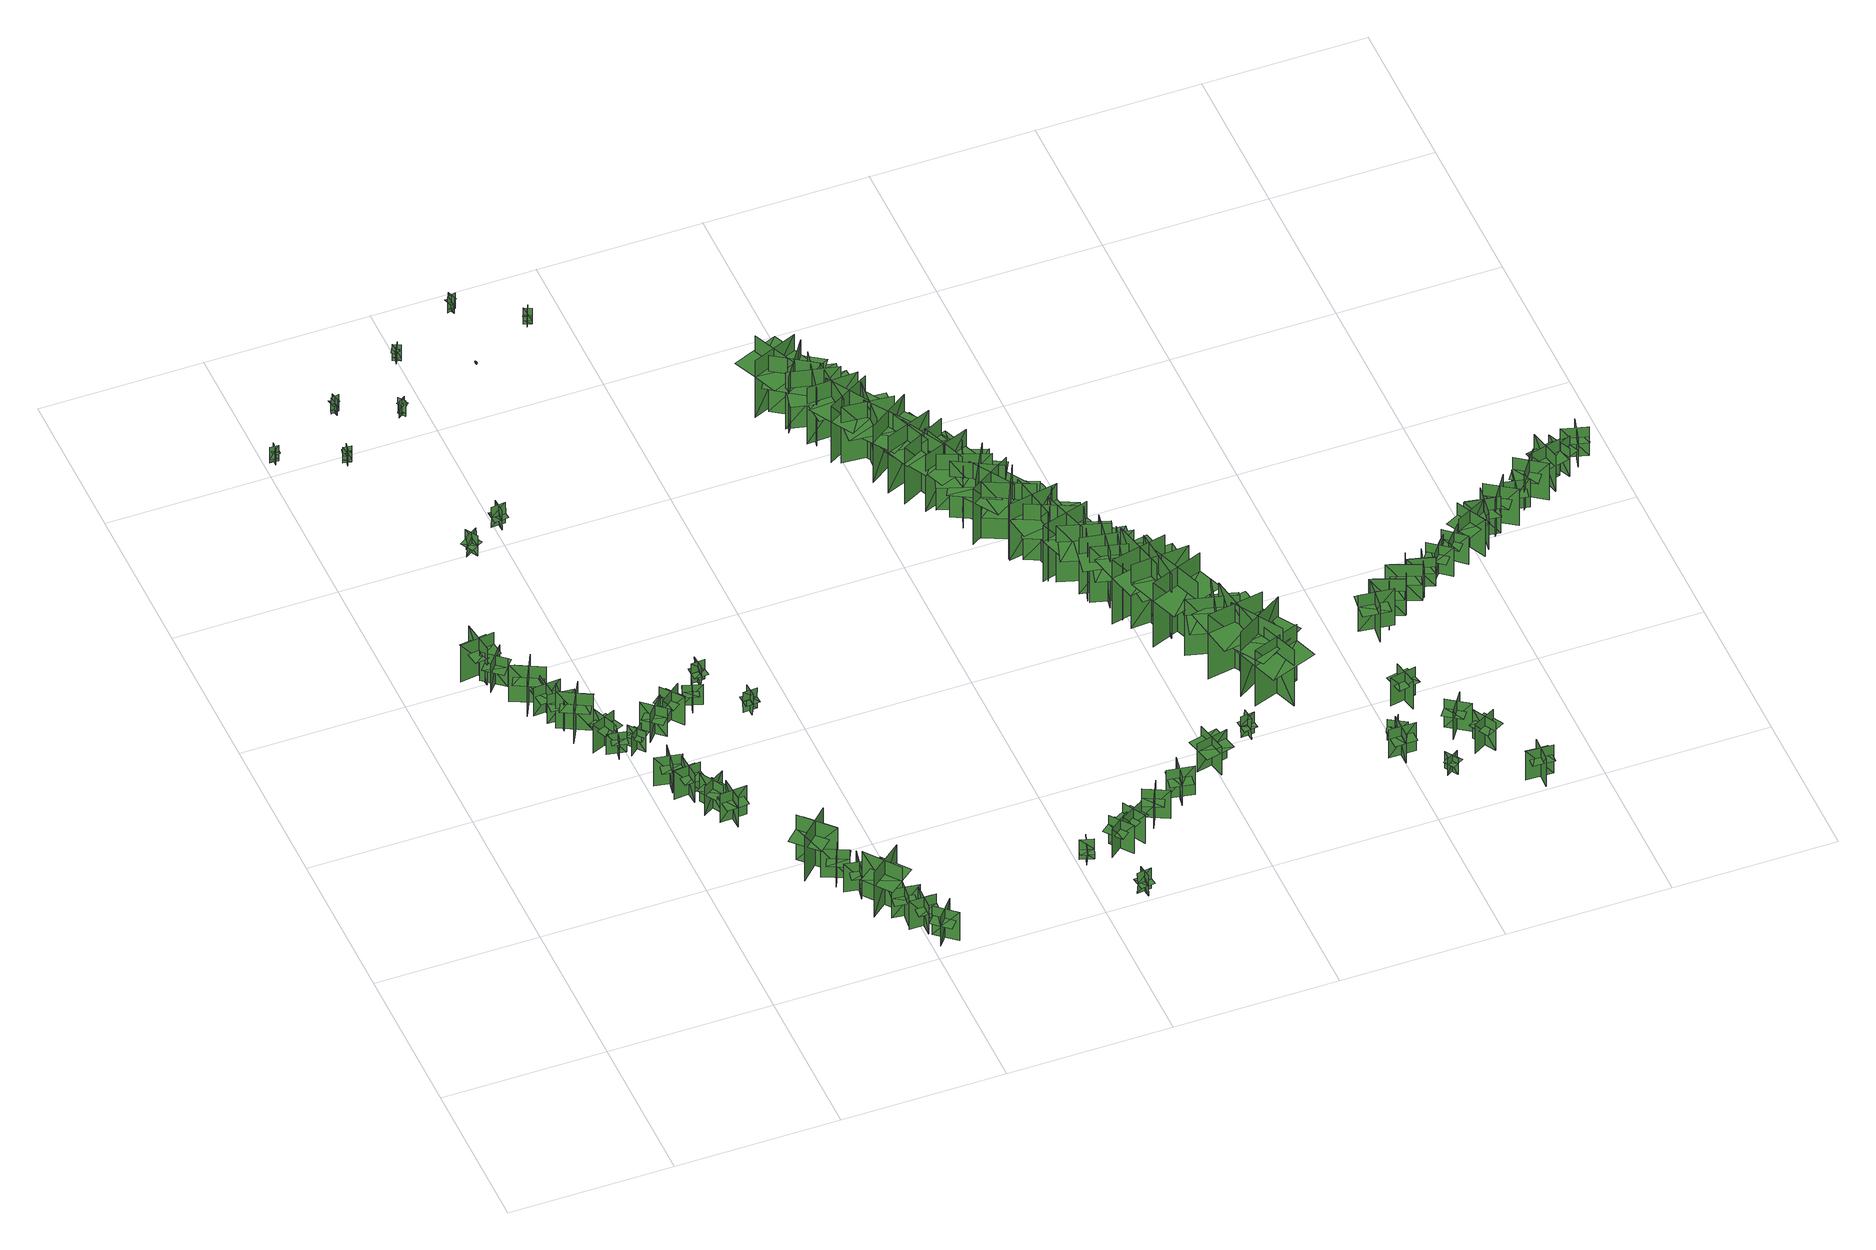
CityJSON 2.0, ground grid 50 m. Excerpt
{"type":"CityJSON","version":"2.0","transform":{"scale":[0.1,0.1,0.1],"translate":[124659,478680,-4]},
"CityObjects":{
"tree1":{"type":"SolitaryVegetationObject","geometry":[{"type":"MultiSurface","lod":"1","boundaries":[[[0,1,2]],[[0,2,3]],[[4,5,6]],[[4,6,7]],[[8,9,10]],[[8,10,11]],[[8,11,12]],[[8,12,13]]]}]},
"tree2":{"type":"SolitaryVegetationObject","geometry":[{"type":"MultiSurface","lod":"1","boundaries":[[[14,15,16]],[[14,16,17]],[[18,19,20]],[[18,20,21]],[[22,23,24]],[[22,24,25]],[[22,25,26]],[[22,26,27]]]}]},
"tree3":{"type":"SolitaryVegetationObject","geometry":[{"type":"MultiSurface","lod":"1","boundaries":[[[28,29,30]],[[28,30,31]],[[32,33,34]],[[32,34,35]],[[36,37,38]],[[36,38,39]],[[36,39,40]],[[36,40,41]]]}]},
"tree4":{"type":"SolitaryVegetationObject","geometry":[{"type":"MultiSurface","lod":"1","boundaries":[[[42,43,44]],[[42,44,45]],[[46,47,48]],[[46,48,49]],[[50,51,52]],[[50,52,53]],[[50,53,54]],[[50,54,55]]]}]},
"tree5":{"type":"SolitaryVegetationObject","geometry":[{"type":"MultiSurface","lod":"1","boundaries":[[[56,57,58]],[[56,58,59]],[[60,61,62]],[[60,62,63]],[[64,65,66]],[[64,66,67]],[[64,67,68]],[[64,68,69]]]}]},
"tree6":{"type":"SolitaryVegetationObject","geometry":[{"type":"MultiSurface","lod":"1","boundaries":[[[70,71,72]],[[70,72,73]],[[74,75,76]],[[74,76,77]],[[78,79,75]],[[78,75,74]],[[80,81,71]],[[80,71,70]],[[82,83,84]],[[82,84,85]],[[86,87,88]],[[86,88,89]]]}]},
"tree7":{"type":"SolitaryVegetationObject","geometry":[{"type":"MultiSurface","lod":"1","boundaries":[[[90,91,92]],[[90,92,93]],[[94,95,96]],[[94,96,97]],[[98,99,100]],[[98,100,101]],[[98,101,102]],[[98,102,103]]]}]},
"tree8":{"type":"SolitaryVegetationObject","geometry":[{"type":"MultiSurface","lod":"1","boundaries":[[[104,105,106]],[[104,106,107]],[[108,109,110]],[[108,110,111]],[[112,113,114]],[[112,114,115]],[[112,115,116]],[[112,116,117]]]}]},
"tree9":{"type":"SolitaryVegetationObject","geometry":[{"type":"MultiSurface","lod":"1","boundaries":[[[118,119,120]],[[118,120,121]],[[122,123,124]],[[122,124,125]],[[126,127,128]],[[126,128,129]],[[126,129,130]],[[126,130,131]]]}]},
"tree10":{"type":"SolitaryVegetationObject","geometry":[{"type":"MultiSurface","lod":"1","boundaries":[[[132,133,134]],[[132,134,135]],[[136,137,138]],[[136,138,139]],[[140,141,142]],[[140,142,143]],[[140,143,144]],[[140,144,145]]]}]},
"tree11":{"type":"SolitaryVegetationObject","geometry":[{"type":"MultiSurface","lod":"1","boundaries":[[[146,147,148]],[[146,148,149]],[[150,151,152]],[[150,152,153]],[[154,155,156]],[[154,156,157]],[[154,157,158]],[[154,158,159]]]}]},
"tree12":{"type":"SolitaryVegetationObject","geometry":[{"type":"MultiSurface","lod":"1","boundaries":[[[160,161,162]],[[160,162,163]],[[164,165,166]],[[164,166,167]],[[168,169,170]],[[168,170,171]],[[168,171,172]],[[168,172,173]]]}]},
"tree13":{"type":"SolitaryVegetationObject","geometry":[{"type":"MultiSurface","lod":"1","boundaries":[[[174,175,176]],[[174,176,177]],[[178,179,180]],[[178,180,181]],[[182,183,184]],[[182,184,185]],[[182,185,186]],[[182,186,187]]]}]},
"tree14":{"type":"SolitaryVegetationObject","geometry":[{"type":"MultiSurface","lod":"1","boundaries":[[[188,189,190]],[[188,190,191]],[[192,193,194]],[[192,194,195]],[[196,197,198]],[[196,198,199]],[[196,199,200]],[[196,200,201]]]}]},
"tree15":{"type":"SolitaryVegetationObject","geometry":[{"type":"MultiSurface","lod":"1","boundaries":[[[202,203,204]],[[202,204,205]],[[206,207,208]],[[206,208,209]],[[210,211,212]],[[210,212,213]],[[210,213,214]],[[210,214,215]]]}]},
"tree16":{"type":"SolitaryVegetationObject","geometry":[{"type":"MultiSurface","lod":"1","boundaries":[[[216,217,218]],[[216,218,219]],[[220,221,222]],[[220,222,223]],[[224,225,221]],[[224,221,220]],[[226,227,217]],[[226,217,216]],[[228,229,230]],[[228,230,231]],[[232,233,234]],[[232,234,235]]]}]},
"tree17":{"type":"SolitaryVegetationObject","geometry":[{"type":"MultiSurface","lod":"1","boundaries":[[[236,237,238]],[[236,238,239]],[[240,241,242]],[[240,242,243]],[[244,245,246]],[[244,246,247]],[[244,247,248]],[[244,248,249]]]}]},
"tree18":{"type":"SolitaryVegetationObject","geometry":[{"type":"MultiSurface","lod":"1","boundaries":[[[250,251,252]],[[250,252,253]],[[254,255,256]],[[254,256,257]],[[258,259,260]],[[258,260,261]],[[258,261,262]],[[258,262,263]]]}]},
"tree19":{"type":"SolitaryVegetationObject","geometry":[{"type":"MultiSurface","lod":"1","boundaries":[[[264,265,266]],[[264,266,267]],[[268,269,270]],[[268,270,271]],[[272,273,274]],[[272,274,275]],[[272,275,276]],[[272,276,277]]]}]},
"tree20":{"type":"SolitaryVegetationObject","geometry":[{"type":"MultiSurface","lod":"1","boundaries":[[[278,279,280]],[[278,280,281]],[[282,283,284]],[[282,284,285]],[[286,287,283]],[[286,283,282]],[[288,289,279]],[[288,279,278]],[[278,279,290]],[[278,290,291]],[[278,292,293]],[[278,293,279]]]}]},
"tree21":{"type":"SolitaryVegetationObject","geometry":[{"type":"MultiSurface","lod":"1","boundaries":[[[294,295,296]],[[294,296,297]],[[298,299,300]],[[298,300,301]],[[302,303,304]],[[302,304,305]],[[302,305,306]],[[302,306,307]]]}]},
"tree22":{"type":"SolitaryVegetationObject","geometry":[{"type":"MultiSurface","lod":"1","boundaries":[[[308,309,310]],[[308,310,311]],[[312,313,314]],[[312,314,315]],[[316,317,318]],[[316,318,319]],[[316,319,320]],[[316,320,321]]]}]},
"tree23":{"type":"SolitaryVegetationObject","geometry":[{"type":"MultiSurface","lod":"1","boundaries":[[[322,323,324]],[[322,324,325]],[[326,327,328]],[[326,328,329]],[[330,331,332]],[[330,332,333]],[[330,333,334]],[[330,334,335]]]}]},
"tree24":{"type":"SolitaryVegetationObject","geometry":[{"type":"MultiSurface","lod":"1","boundaries":[[[336,337,338]],[[336,338,339]],[[340,341,342]],[[340,342,343]],[[344,345,346]],[[344,346,347]],[[344,347,348]],[[344,348,349]]]}]},
"tree25":{"type":"SolitaryVegetationObject","geometry":[{"type":"MultiSurface","lod":"1","boundaries":[[[350,351,352]],[[350,352,353]],[[354,355,356]],[[354,356,357]],[[358,359,355]],[[358,355,354]],[[360,361,351]],[[360,351,350]],[[362,363,364]],[[362,364,365]],[[366,367,368]],[[366,368,369]]]}]},
"tree26":{"type":"SolitaryVegetationObject","geometry":[{"type":"MultiSurface","lod":"1","boundaries":[[[370,371,372]],[[370,372,373]],[[374,375,376]],[[374,376,377]],[[378,379,380]],[[378,380,381]],[[378,381,382]],[[378,382,383]]]}]},
"tree27":{"type":"SolitaryVegetationObject","geometry":[{"type":"MultiSurface","lod":"1","boundaries":[[[384,385,386]],[[384,386,387]],[[388,389,390]],[[388,390,391]],[[392,393,394]],[[392,394,395]],[[392,395,396]],[[392,396,397]]]}]},
"tree28":{"type":"SolitaryVegetationObject","geometry":[{"type":"MultiSurface","lod":"1","boundaries":[[[398,399,400]],[[398,400,401]],[[402,403,404]],[[402,404,405]],[[406,407,403]],[[406,403,402]],[[408,409,399]],[[408,399,398]],[[398,399,410]],[[398,410,411]],[[398,412,413]],[[398,413,399]]]}]},
"tree29":{"type":"SolitaryVegetationObject","geometry":[{"type":"MultiSurface","lod":"1","boundaries":[[[414,415,416]],[[414,416,417]],[[418,419,420]],[[418,420,421]],[[422,423,419]],[[422,419,418]],[[424,425,415]],[[424,415,414]],[[414,415,426]],[[414,426,427]],[[414,428,429]],[[414,429,415]]]}]},
"tree30":{"type":"SolitaryVegetationObject","geometry":[{"type":"MultiSurface","lod":"1","boundaries":[[[430,431,432]],[[430,432,433]],[[434,435,436]],[[434,436,437]],[[438,439,435]],[[438,435,434]],[[440,441,431]],[[440,431,430]],[[442,443,444]],[[442,444,445]],[[446,447,448]],[[446,448,449]]]}]},
"tree31":{"type":"SolitaryVegetationObject","geometry":[{"type":"MultiSurface","lod":"1","boundaries":[[[450,451,452]],[[450,452,453]],[[454,455,456]],[[454,456,457]],[[458,459,455]],[[458,455,454]],[[460,461,451]],[[460,451,450]],[[450,451,462]],[[450,462,463]],[[450,464,465]],[[450,465,451]]]}]},
"tree32":{"type":"SolitaryVegetationObject","geometry":[{"type":"MultiSurface","lod":"1","boundaries":[[[466,467,468]],[[466,468,469]],[[470,471,472]],[[470,472,473]],[[474,475,471]],[[474,471,470]],[[476,477,467]],[[476,467,466]],[[478,479,480]],[[478,480,481]],[[482,483,484]],[[482,484,485]]]}]},
"tree33":{"type":"SolitaryVegetationObject","geometry":[{"type":"MultiSurface","lod":"1","boundaries":[[[486,487,488]],[[486,488,489]],[[490,491,492]],[[490,492,493]],[[494,495,491]],[[494,491,490]],[[496,497,487]],[[496,487,486]],[[498,499,500]],[[498,500,501]],[[502,503,504]],[[502,504,505]]]}]},
"tree34":{"type":"SolitaryVegetationObject","geometry":[{"type":"MultiSurface","lod":"1","boundaries":[[[506,507,508]],[[506,508,509]],[[510,511,512]],[[510,512,513]],[[514,515,511]],[[514,511,510]],[[516,517,507]],[[516,507,506]],[[518,519,520]],[[518,520,521]],[[522,523,524]],[[522,524,525]]]}]},
"tree35":{"type":"SolitaryVegetationObject","geometry":[{"type":"MultiSurface","lod":"1","boundaries":[[[526,527,528]],[[526,528,529]],[[530,531,532]],[[530,532,533]],[[534,535,531]],[[534,531,530]],[[536,537,527]],[[536,527,526]],[[526,527,538]],[[526,538,539]],[[526,540,541]],[[526,541,527]]]}]},
"tree36":{"type":"SolitaryVegetationObject","geometry":[{"type":"MultiSurface","lod":"1","boundaries":[[[542,543,544]],[[542,544,545]],[[546,547,548]],[[546,548,549]],[[550,551,547]],[[550,547,546]],[[552,553,543]],[[552,543,542]],[[542,543,554]],[[542,554,555]],[[542,556,557]],[[542,557,543]]]}]},
"tree37":{"type":"SolitaryVegetationObject","geometry":[{"type":"MultiSurface","lod":"1","boundaries":[[[558,559,560]],[[558,560,561]],[[562,563,564]],[[562,564,565]],[[566,567,568]],[[566,568,569]],[[566,569,570]],[[566,570,571]]]}]},
"tree38":{"type":"SolitaryVegetationObject","geometry":[{"type":"MultiSurface","lod":"1","boundaries":[[[572,573,574]],[[572,574,575]],[[576,577,578]],[[576,578,579]],[[580,581,577]],[[580,577,576]],[[582,583,573]],[[582,573,572]],[[584,585,586]],[[584,586,587]],[[588,589,590]],[[588,590,591]]]}]},
"tree39":{"type":"SolitaryVegetationObject","geometry":[{"type":"MultiSurface","lod":"1","boundaries":[[[592,593,594]],[[592,594,595]],[[596,597,598]],[[596,598,599]],[[600,601,602]],[[600,602,603]],[[600,603,604]],[[600,604,605]]]}]},
"tree40":{"type":"SolitaryVegetationObject","geometry":[{"type":"MultiSurface","lod":"1","boundaries":[[[606,607,608]],[[606,608,609]],[[610,611,612]],[[610,612,613]],[[614,615,616]],[[614,616,617]],[[614,617,618]],[[614,618,619]]]}]},
"tree41":{"type":"SolitaryVegetationObject","geometry":[{"type":"MultiSurface","lod":"1","boundaries":[[[620,621,622]],[[620,622,623]],[[624,625,626]],[[624,626,627]],[[628,629,630]],[[628,630,631]],[[628,631,632]],[[628,632,633]]]}]},
"tree42":{"type":"SolitaryVegetationObject","geometry":[{"type":"MultiSurface","lod":"1","boundaries":[[[634,635,636]],[[634,636,637]],[[638,639,640]],[[638,640,641]],[[642,643,644]],[[642,644,645]],[[642,645,646]],[[642,646,647]]]}]},
"tree43":{"type":"SolitaryVegetationObject","geometry":[{"type":"MultiSurface","lod":"1","boundaries":[[[648,649,650]],[[648,650,651]],[[652,653,654]],[[652,654,655]],[[656,657,658]],[[656,658,659]],[[656,659,660]],[[656,660,661]]]}]},
"tree44":{"type":"SolitaryVegetationObject","geometry":[{"type":"MultiSurface","lod":"1","boundaries":[[[662,663,664]],[[662,664,665]],[[666,667,668]],[[666,668,669]],[[670,671,672]],[[670,672,673]],[[670,673,674]],[[670,674,675]]]}]},
"tree45":{"type":"SolitaryVegetationObject","geometry":[{"type":"MultiSurface","lod":"1","boundaries":[[[676,677,678]],[[676,678,679]],[[680,681,682]],[[680,682,683]],[[684,685,686]],[[684,686,687]],[[684,687,688]],[[684,688,689]]]}]},
"tree46":{"type":"SolitaryVegetationObject","geometry":[{"type":"MultiSurface","lod":"1","boundaries":[[[690,691,692]],[[690,692,693]],[[694,695,696]],[[694,696,697]],[[698,699,700]],[[698,700,701]],[[698,701,702]],[[698,702,703]]]}]},
"tree47":{"type":"SolitaryVegetationObject","geometry":[{"type":"MultiSurface","lod":"1","boundaries":[[[704,705,706]],[[704,706,707]],[[708,709,710]],[[708,710,711]],[[712,713,714]],[[712,714,715]],[[712,715,716]],[[712,716,717]]]}]},
"tree48":{"type":"SolitaryVegetationObject","geometry":[{"type":"MultiSurface","lod":"1","boundaries":[[[718,719,720]],[[718,720,721]],[[722,723,724]],[[722,724,725]],[[726,727,728]],[[726,728,729]],[[726,729,730]],[[726,730,731]]]}]},
"tree49":{"type":"SolitaryVegetationObject","geometry":[{"type":"MultiSurface","lod":"1","boundaries":[[[732,733,734]],[[732,734,735]],[[736,737,738]],[[736,738,739]],[[740,741,742]],[[740,742,743]],[[740,743,744]],[[740,744,745]]]}]},
"tree50":{"type":"SolitaryVegetationObject","geometry":[{"type":"MultiSurface","lod":"1","boundaries":[[[746,747,748]],[[746,748,749]],[[750,751,752]],[[750,752,753]],[[754,755,756]],[[754,756,757]],[[754,757,758]],[[754,758,759]]]}]},
"tree51":{"type":"SolitaryVegetationObject","geometry":[{"type":"MultiSurface","lod":"1","boundaries":[[[760,761,762]],[[760,762,763]],[[764,765,766]],[[764,766,767]],[[768,769,770]],[[768,770,771]],[[768,771,772]],[[768,772,773]]]}]},
"tree52":{"type":"SolitaryVegetationObject","geometry":[{"type":"MultiSurface","lod":"1","boundaries":[[[774,775,776]],[[774,776,777]],[[778,779,780]],[[778,780,781]],[[782,783,784]],[[782,784,785]],[[782,785,786]],[[782,786,787]]]}]},
"tree53":{"type":"SolitaryVegetationObject","geometry":[{"type":"MultiSurface","lod":"1","boundaries":[[[788,789,790]],[[788,790,791]],[[792,793,794]],[[792,794,795]],[[796,797,798]],[[796,798,799]],[[796,799,800]],[[796,800,801]]]}]},
"tree54":{"type":"SolitaryVegetationObject","geometry":[{"type":"MultiSurface","lod":"1","boundaries":[[[802,803,804]],[[802,804,805]],[[806,807,808]],[[806,808,809]],[[810,811,812]],[[810,812,813]],[[810,813,814]],[[810,814,815]]]}]},
"tree55":{"type":"SolitaryVegetationObject","geometry":[{"type":"MultiSurface","lod":"1","boundaries":[[[816,817,818]],[[816,818,819]],[[820,821,822]],[[820,822,823]],[[824,825,826]],[[824,826,827]],[[824,827,828]],[[824,828,829]]]}]},
"tree56":{"type":"SolitaryVegetationObject","geometry":[{"type":"MultiSurface","lod":"1","boundaries":[[[830,831,832]],[[830,832,833]],[[834,835,836]],[[834,836,837]],[[838,839,840]],[[838,840,841]],[[838,841,842]],[[838,842,843]]]}]},
"tree57":{"type":"SolitaryVegetationObject","geometry":[{"type":"MultiSurface","lod":"1","boundaries":[[[844,845,846]],[[844,846,847]],[[848,849,850]],[[848,850,851]],[[852,853,849]],[[852,849,848]],[[854,855,845]],[[854,845,844]],[[844,845,856]],[[844,856,857]],[[844,858,859]],[[844,859,845]]]}]},
"tree58":{"type":"SolitaryVegetationObject","geometry":[{"type":"MultiSurface","lod":"1","boundaries":[[[860,861,862]],[[860,862,863]],[[864,865,866]],[[864,866,867]],[[868,869,870]],[[868,870,871]],[[868,871,872]],[[868,872,873]]]}]},
"tree59":{"type":"SolitaryVegetationObject","geometry":[{"type":"MultiSurface","lod":"1","boundaries":[[[874,875,876]],[[874,876,877]],[[878,879,880]],[[878,880,881]],[[882,883,884]],[[882,884,885]],[[882,885,886]],[[882,886,887]]]}]},
"tree60":{"type":"SolitaryVegetationObject","geometry":[{"type":"MultiSurface","lod":"1","boundaries":[[[888,889,890]],[[888,890,891]],[[892,893,894]],[[892,894,895]],[[896,897,898]],[[896,898,899]],[[896,899,900]],[[896,900,901]]]}]},
"tree61":{"type":"SolitaryVegetationObject","geometry":[{"type":"MultiSurface","lod":"1","boundaries":[[[902,903,904]],[[902,904,905]],[[906,907,908]],[[906,908,909]],[[910,911,912]],[[910,912,913]],[[910,913,914]],[[910,914,915]]]}]},
"tree62":{"type":"SolitaryVegetationObject","geometry":[{"type":"MultiSurface","lod":"1","boundaries":[[[916,917,918]],[[916,918,919]],[[920,921,922]],[[920,922,923]],[[924,925,926]],[[924,926,927]],[[924,927,928]],[[924,928,929]]]}]},
"tree63":{"type":"SolitaryVegetationObject","geometry":[{"type":"MultiSurface","lod":"1","boundaries":[[[930,931,932]],[[930,932,933]],[[934,935,936]],[[934,936,937]],[[938,939,940]],[[938,940,941]],[[938,941,942]],[[938,942,943]]]}]},
"tree64":{"type":"SolitaryVegetationObject","geometry":[{"type":"MultiSurface","lod":"1","boundaries":[[[944,945,946]],[[944,946,947]],[[948,949,950]],[[948,950,951]],[[952,953,954]],[[952,954,955]],[[952,955,956]],[[952,956,957]]]}]},
"tree65":{"type":"SolitaryVegetationObject","geometry":[{"type":"MultiSurface","lod":"1","boundaries":[[[958,959,960]],[[958,960,961]],[[962,963,964]],[[962,964,965]],[[966,967,968]],[[966,968,969]],[[966,969,970]],[[966,970,971]]]}]},
"tree66":{"type":"SolitaryVegetationObject","geometry":[{"type":"MultiSurface","lod":"1","boundaries":[[[972,973,974]],[[972,974,975]],[[976,977,978]],[[976,978,979]],[[980,981,982]],[[980,982,983]],[[980,983,984]],[[980,984,985]]]}]},
"tree67":{"type":"SolitaryVegetationObject","geometry":[{"type":"MultiSurface","lod":"1","boundaries":[[[986,987,988]],[[986,988,989]],[[990,991,992]],[[990,992,993]],[[994,995,996]],[[994,996,997]],[[994,997,998]],[[994,998,999]]]}]},
"tree68":{"type":"SolitaryVegetationObject","geometry":[{"type":"MultiSurface","lod":"1","boundaries":[[[1000,1001,1002]],[[1000,1002,1003]],[[1004,1005,1006]],[[1004,1006,1007]],[[1008,1009,1010]],[[1008,1010,1011]],[[1008,1011,1012]],[[1008,1012,1013]]]}]},
"tree69":{"type":"SolitaryVegetationObject","geometry":[{"type":"MultiSurface","lod":"1","boundaries":[[[1014,1015,1016]],[[1014,1016,1017]],[[1018,1019,1020]],[[1018,1020,1021]],[[1022,1023,1024]],[[1022,1024,1025]],[[1022,1025,1026]],[[1022,1026,1027]]]}]},
"tree70":{"type":"SolitaryVegetationObject","geometry":[{"type":"MultiSurface","lod":"1","boundaries":[[[1028,1029,1030]],[[1028,1030,1031]],[[1032,1033,1034]],[[1032,1034,1035]],[[1036,1037,1038]],[[1036,1038,1039]],[[1036,1039,1040]],[[1036,1040,1041]]]}]},
"tree71":{"type":"SolitaryVegetationObject","geometry":[{"type":"MultiSurface","lod":"1","boundaries":[[[1042,1043,1044]],[[1042,1044,1045]],[[1046,1047,1048]],[[1046,1048,1049]],[[1050,1051,1052]],[[1050,1052,1053]],[[1050,1053,1054]],[[1050,1054,1055]]]}]},
"tree72":{"type":"SolitaryVegetationObject","geometry":[{"type":"MultiSurface","lod":"1","boundaries":[[[1056,1057,1058]],[[1056,1058,1059]],[[1060,1061,1062]],[[1060,1062,1063]],[[1064,1065,1066]],[[1064,1066,1067]],[[1064,1067,1068]],[[1064,1068,1069]]]}]},
"tree73":{"type":"SolitaryVegetationObject","geometry":[{"type":"MultiSurface","lod":"1","boundaries":[[[1070,1071,1072]],[[1070,1072,1073]],[[1074,1075,1076]],[[1074,1076,1077]],[[1078,1079,1080]],[[1078,1080,1081]],[[1078,1081,1082]],[[1078,1082,1083]]]}]},
"tree74":{"type":"SolitaryVegetationObject","geometry":[{"type":"MultiSurface","lod":"1","boundaries":[[[1084,1085,1086]],[[1084,1086,1087]],[[1088,1089,1090]],[[1088,1090,1091]],[[1092,1093,1094]],[[1092,1094,1095]],[[1092,1095,1096]],[[1092,1096,1097]]]}]},
"tree75":{"type":"SolitaryVegetationObject","geometry":[{"type":"MultiSurface","lod":"1","boundaries":[[[1098,1099,1100]],[[1098,1100,1101]],[[1102,1103,1104]],[[1102,1104,1105]],[[1106,1107,1108]],[[1106,1108,1109]],[[1106,1109,1110]],[[1106,1110,1111]]]}]},
"tree76":{"type":"SolitaryVegetationObject","geometry":[{"type":"MultiSurface","lod":"1","boundaries":[[[1112,1113,1114]],[[1112,1114,1115]],[[1116,1117,1118]],[[1116,1118,1119]],[[1120,1121,1122]],[[1120,1122,1123]],[[1120,1123,1124]],[[1120,1124,1125]]]}]},
"tree77":{"type":"SolitaryVegetationObject","geometry":[{"type":"MultiSurface","lod":"1","boundaries":[[[1126,1127,1128]],[[1126,1128,1129]],[[1130,1131,1132]],[[1130,1132,1133]],[[1134,1135,1136]],[[1134,1136,1137]],[[1134,1137,1138]],[[1134,1138,1139]]]}]},
"tree78":{"type":"SolitaryVegetationObject","geometry":[{"type":"MultiSurface","lod":"1","boundaries":[[[1140,1141,1142]],[[1140,1142,1143]],[[1144,1145,1146]],[[1144,1146,1147]],[[1148,1149,1150]],[[1148,1150,1151]],[[1148,1151,1152]],[[1148,1152,1153]]]}]},
"tree79":{"type":"SolitaryVegetationObject","geometry":[{"type":"MultiSurface","lod":"1","boundaries":[[[1154,1155,1156]],[[1154,1156,1157]],[[1158,1159,1160]],[[1158,1160,1161]],[[1162,1163,1164]],[[1162,1164,1165]],[[1162,1165,1166]],[[1162,1166,1167]]]}]},
"tree80":{"type":"SolitaryVegetationObject","geometry":[{"type":"MultiSurface","lod":"1","boundaries":[[[1168,1169,1170]],[[1168,1170,1171]],[[1172,1173,1174]],[[1172,1174,1175]],[[1176,1177,1178]],[[1176,1178,1179]],[[1176,1179,1180]],[[1176,1180,1181]]]}]},
"tree81":{"type":"SolitaryVegetationObject","geometry":[{"type":"MultiSurface","lod":"1","boundaries":[[[1182,1183,1184]],[[1182,1184,1185]],[[1186,1187,1188]],[[1186,1188,1189]],[[1190,1191,1192]],[[1190,1192,1193]],[[1190,1193,1194]],[[1190,1194,1195]]]}]},
"tree82":{"type":"SolitaryVegetationObject","geometry":[{"type":"MultiSurface","lod":"1","boundaries":[[[1196,1197,1198]],[[1196,1198,1199]],[[1200,1201,1202]],[[1200,1202,1203]],[[1204,1205,1206]],[[1204,1206,1207]],[[1204,1207,1208]],[[1204,1208,1209]]]}]},
"tree83":{"type":"SolitaryVegetationObject","geometry":[{"type":"MultiSurface","lod":"1","boundaries":[[[1210,1211,1212]],[[1210,1212,1213]],[[1214,1215,1216]],[[1214,1216,1217]],[[1218,1219,1220]],[[1218,1220,1221]],[[1218,1221,1222]],[[1218,1222,1223]]]}]},
"tree84":{"type":"SolitaryVegetationObject","geometry":[{"type":"MultiSurface","lod":"1","boundaries":[[[1224,1225,1226]],[[1224,1226,1227]],[[1228,1229,1230]],[[1228,1230,1231]],[[1232,1233,1234]],[[1232,1234,1235]],[[1232,1235,1236]],[[1232,1236,1237]]]}]},
"tree85":{"type":"SolitaryVegetationObject","geometry":[{"type":"MultiSurface","lod":"1","boundaries":[[[1238,1239,1240]],[[1238,1240,1241]],[[1242,1243,1244]],[[1242,1244,1245]],[[1246,1247,1248]],[[1246,1248,1249]],[[1246,1249,1250]],[[1246,1250,1251]]]}]},
"tree86":{"type":"SolitaryVegetationObject","geometry":[{"type":"MultiSurface","lod":"1","boundaries":[[[1252,1253,1254]],[[1252,1254,1255]],[[1256,1257,1258]],[[1256,1258,1259]],[[1260,1261,1262]],[[1260,1262,1263]],[[1260,1263,1264]],[[1260,1264,1265]]]}]},
"tree87":{"type":"SolitaryVegetationObject","geometry":[{"type":"MultiSurface","lod":"1","boundaries":[[[1266,1267,1268]],[[1266,1268,1269]],[[1270,1271,1272]],[[1270,1272,1273]],[[1274,1275,1276]],[[1274,1276,1277]],[[1274,1277,1278]],[[1274,1278,1279]]]}]},
"tree88":{"type":"SolitaryVegetationObject","geometry":[{"type":"MultiSurface","lod":"1","boundaries":[[[1280,1281,1282]],[[1280,1282,1283]],[[1284,1285,1286]],[[1284,1286,1287]],[[1288,1289,1290]],[[1288,1290,1291]],[[1288,1291,1292]],[[1288,1292,1293]]]}]},
"tree89":{"type":"SolitaryVegetationObject","geometry":[{"type":"MultiSurface","lod":"1","boundaries":[[[1294,1295,1296]],[[1294,1296,1297]],[[1298,1299,1300]],[[1298,1300,1301]],[[1302,1303,1304]],[[1302,1304,1305]],[[1302,1305,1306]],[[1302,1306,1307]]]}]},
"tree90":{"type":"SolitaryVegetationObject","geometry":[{"type":"MultiSurface","lod":"1","boundaries":[[[1308,1309,1310]],[[1308,1310,1311]],[[1312,1313,1314]],[[1312,1314,1315]],[[1316,1317,1318]],[[1316,1318,1319]],[[1316,1319,1320]],[[1316,1320,1321]]]}]},
"tree91":{"type":"SolitaryVegetationObject","geometry":[{"type":"MultiSurface","lod":"1","boundaries":[[[1322,1323,1324]],[[1322,1324,1325]],[[1326,1327,1328]],[[1326,1328,1329]],[[1330,1331,1332]],[[1330,1332,1333]],[[1330,1333,1334]],[[1330,1334,1335]]]}]}
},
"vertices":[
[243,1491,9],[228,1595,9],[228,1595,149],[243,1491,149],[283,1545,9],[283,1545,149],[179,1530,149],[179,1530,9],[283,1545,105],[277,1588,105],[194,1576,105],[200,1533,105],[207,1490,105],[289,1502,105],
[240,1458,10],[292,1521,10],[292,1521,119],[240,1458,119],[292,1463,10],[292,1463,119],[230,1515,119],[230,1515,10],[292,1463,84],[314,1489,84],[264,1531,84],[242,1505,84],[221,1479,84],[271,1437,84],
[366,1360,11],[272,1406,11],[272,1406,151],[366,1360,151],[344,1423,11],[344,1423,151],[297,1329,151],[297,1329,11],[344,1423,107],[305,1443,107],[268,1368,107],[307,1348,107],[346,1329,107],[383,1403,107],
[315,1324,11],[397,1331,11],[397,1331,119],[315,1324,119],[356,1290,11],[356,1290,119],[348,1371,119],[348,1371,11],[356,1290,85],[390,1294,85],[384,1358,85],[350,1355,85],[316,1352,85],[322,1287,85],
[378,1319,9],[372,1238,9],[372,1238,118],[378,1319,118],[339,1285,9],[339,1285,118],[420,1279,118],[420,1279,9],[339,1285,84],[337,1251,84],[401,1246,84],[404,1280,84],[406,1314,84],[342,1319,84],
[22,2536,46],[19,2511,46],[19,2511,95],[21,2536,95],[6,2524,47],[32,2521,47],[32,2522,95],[6,2524,95],[6,2524,34],[32,2522,34],[21,2536,34],[19,2511,34],[21,2536,70],[19,2511,70],[32,2509,75],[34,2535,75],[19,2514,78],[21,2533,78],[11,2534,81],[9,2515,81],
[447,1210,9],[355,1259,9],[355,1259,149],[447,1210,149],[427,1274,9],[427,1274,149],[377,1182,149],[377,1182,9],[427,1274,105],[389,1295,105],[349,1221,105],[387,1200,105],[426,1180,105],[466,1253,105],
[468,1109,10],[438,1184,10],[438,1184,118],[468,1109,118],[488,1157,10],[488,1157,118],[413,1126,118],[413,1126,10],[488,1157,84],[476,1188,84],[415,1164,84],[428,1132,84],[441,1101,84],[501,1125,84],
[471,1075,9],[483,1132,9],[483,1132,87],[471,1075,87],[502,1095,9],[502,1095,87],[445,1107,87],[445,1107,9],[502,1095,62],[507,1119,62],[461,1128,62],[457,1104,62],[452,1081,62],[498,1072,62],
[558,893,10],[572,973,10],[572,973,118],[558,893,118],[600,923,10],[600,923,118],[520,938,118],[520,938,10],[600,923,84],[606,957,84],[542,968,84],[536,935,84],[530,901,84],[594,890,84],
[600,834,10],[594,915,10],[594,915,119],[600,834,119],[634,874,10],[634,874,119],[553,867,119],[553,867,10],[634,874,85],[631,908,85],[566,902,85],[569,868,85],[572,834,85],[637,840,85],
[550,1075,9],[513,1120,9],[513,1120,87],[550,1075,87],[553,1113,9],[553,1113,87],[508,1075,87],[508,1075,9],[553,1113,62],[538,1131,62],[502,1102,62],[517,1083,62],[533,1064,62],[569,1094,62],
[607,776,10],[677,819,10],[677,819,118],[607,776,118],[658,764,10],[658,764,118],[616,834,118],[616,834,10],[658,764,84],[687,782,84],[653,838,84],[624,820,84],[595,802,84],[629,747,84],
[636,731,11],[718,736,11],[718,736,120],[636,731,120],[676,696,11],[676,696,120],[671,778,120],[671,778,11],[676,696,85],[709,698,85],[706,763,85],[672,761,85],[638,759,85],[642,695,85],
[577,1105,10],[631,1167,10],[631,1167,119],[577,1105,119],[629,1109,10],[629,1109,119],[568,1162,119],[568,1162,10],[629,1109,84],[652,1135,84],[602,1177,84],[580,1152,84],[558,1126,84],[607,1083,84],
[208,2444,34],[213,2470,34],[214,2470,83],[208,2444,83],[224,2455,34],[199,2460,34],[199,2460,83],[224,2455,83],[224,2455,22],[199,2460,22],[208,2444,22],[214,2470,22],[208,2444,58],[214,2470,58],[201,2472,63],[195,2447,63],[213,2466,66],[209,2447,66],[219,2445,68],[222,2464,68],
[859,516,8],[767,427,8],[767,427,179],[859,516,179],[777,517,8],[777,517,179],[866,425,179],[866,425,8],[777,517,125],[738,479,125],[809,406,125],[848,443,125],[886,480,125],[815,554,125],
[839,372,8],[874,446,8],[874,446,116],[839,372,116],[888,391,8],[888,391,116],[814,425,116],[814,425,8],[888,391,82],[903,422,82],[843,449,82],[829,418,82],[815,387,82],[874,360,82],
[887,299,9],[903,379,9],[903,379,117],[887,299,117],[930,329,9],[930,329,117],[850,344,117],[850,344,9],[930,329,83],[937,362,83],[873,375,83],[866,341,83],[860,308,83],[924,295,83],
[413,1984,47],[391,2021,47],[372,2010,47],[394,1973,47],[384,1991,47],[421,2012,47],[420,2015,86],[383,1993,86],[383,1993,8],[420,2015,8],[414,1985,8],[393,2022,8],[391,2021,86],[413,1984,86],[431,1995,47],[410,2032,47],
[694,1193,9],[630,1143,9],[630,1143,117],[694,1193,117],[642,1200,9],[642,1200,117],[692,1135,117],[692,1135,9],[642,1200,83],[616,1179,83],[655,1127,83],[682,1148,83],[709,1169,83],[669,1220,83],
[892,220,9],[992,300,9],[992,300,179],[892,220,179],[973,211,9],[973,211,179],[894,312,179],[894,312,9],[973,211,126],[1015,244,126],[952,324,126],[910,291,126],[868,258,126],[931,178,126],
[977,231,9],[967,150,9],[967,150,118],[977,231,118],[936,198,9],[936,198,118],[1017,188,118],[1017,188,9],[936,198,84],[932,165,84],[997,157,84],[1001,190,84],[1005,224,84],[941,232,84],
[1007,98,9],[1008,179,9],[1008,179,118],[1007,98,118],[1044,135,9],[1044,135,118],[963,135,118],[963,135,9],[1044,135,83],[1044,169,83],[979,169,83],[979,135,83],[979,101,83],[1044,101,83],
[254,2636,43],[249,2662,43],[250,2662,92],[254,2636,92],[265,2652,43],[240,2648,43],[240,2647,92],[265,2652,92],[265,2652,30],[240,2647,30],[254,2636,30],[250,2662,30],[254,2636,67],[249,2662,67],[236,2659,72],[241,2634,72],[250,2658,75],[254,2639,75],[263,2641,77],[260,2660,77],
[1015,93,10],[1077,40,10],[1077,40,119],[1015,93,119],[1019,41,10],[1019,41,119],[1072,103,119],[1072,103,10],[1019,41,85],[1045,19,85],[1087,68,85],[1061,90,85],[1036,112,85],[994,63,85],
[749,1229,8],[732,1173,8],[732,1173,85],[749,1229,85],[716,1211,8],[716,1211,85],[771,1194,85],[771,1194,8],[716,1211,61],[709,1188,61],[753,1174,61],[760,1197,61],[767,1221,61],[723,1234,61],
[513,2052,50],[510,2095,50],[488,2093,51],[491,2051,51],[490,2071,50],[533,2074,50],[533,2077,89],[490,2074,89],[490,2074,11],[533,2077,11],[515,2053,11],[512,2095,11],[510,2095,89],[513,2052,89],[535,2054,51],[531,2096,51],
[813,1284,48],[771,1281,48],[772,1259,48],[815,1262,48],[794,1262,48],[792,1304,48],[789,1304,87],[792,1262,87],[792,1262,9],[789,1304,9],[813,1286,9],[771,1283,9],[771,1281,87],[813,1284,87],[812,1306,48],[770,1303,48],
[421,2597,26],[436,2576,26],[435,2576,75],[420,2597,75],[417,2578,26],[439,2593,26],[438,2593,75],[417,2578,75],[417,2578,14],[438,2593,14],[420,2597,14],[435,2576,14],[421,2597,50],[436,2576,50],[446,2584,55],[431,2605,55],[433,2579,58],[422,2595,58],[414,2589,60],[425,2573,60],
[883,1146,47],[885,1104,47],[907,1105,48],[905,1147,48],[905,1127,47],[863,1125,47],[863,1122,86],[905,1124,86],[905,1124,8],[863,1122,8],[881,1146,8],[883,1104,8],[885,1104,86],[883,1146,86],[861,1145,48],[864,1103,48],
[483,2767,43],[496,2789,43],[496,2789,92],[484,2766,92],[502,2772,43],[479,2784,43],[479,2784,92],[502,2772,92],[502,2772,30],[479,2784,30],[484,2766,30],[496,2789,30],[484,2766,67],[496,2789,67],[484,2796,72],[472,2773,72],[494,2786,75],[485,2769,75],[494,2764,77],[503,2782,77],
[697,2701,14],[701,2701,14],[701,2709,14],[697,2709,14],[699,2701,16],[699,2701,12],[699,2709,12],[699,2709,16],[699,2699,16],[699,2699,12],[697,2699,14],[701,2699,14],[697,2705,14],[701,2705,14],[701,2706,12],[697,2706,12],[700,2706,14],[697,2706,14],[697,2707,16],[700,2707,16],
[713,2903,35],[706,2928,35],[706,2928,83],[714,2903,83],[723,2920,35],[698,2913,35],[698,2912,83],[723,2920,83],[723,2920,22],[698,2912,22],[714,2903,22],[706,2928,22],[714,2903,58],[706,2928,58],[693,2924,63],[701,2899,63],[707,2924,66],[713,2906,66],[722,2909,69],[716,2927,69],
[1548,205,48],[1508,218,48],[1501,197,48],[1541,184,48],[1522,191,48],[1536,231,48],[1533,232,87],[1520,192,87],[1520,192,9],[1533,232,9],[1549,206,9],[1508,220,9],[1508,218,87],[1548,205,87],[1555,225,48],[1515,238,48],
[1631,11,49],[1626,53,49],[1604,50,49],[1610,8,49],[1608,28,49],[1650,34,49],[1650,36,88],[1607,31,88],[1607,31,10],[1650,36,10],[1633,11,10],[1628,53,10],[1626,53,88],[1631,11,88],[1653,13,49],[1647,55,49],
[1661,243,10],[1597,193,10],[1597,193,118],[1661,243,118],[1609,249,10],[1609,249,118],[1659,185,118],[1659,185,10],[1609,249,84],[1583,228,84],[1623,177,84],[1649,198,84],[1676,218,84],[1636,270,84],
[899,2781,35],[876,2792,35],[876,2792,83],[899,2782,83],[892,2799,35],[882,2776,35],[882,2776,83],[892,2799,83],[892,2799,22],[882,2776,22],[899,2782,22],[876,2792,22],[899,2781,58],[876,2792,58],[870,2780,63],[894,2769,63],[879,2790,66],[897,2783,66],[901,2792,69],[883,2799,69],
[1713,266,11],[1643,225,11],[1643,225,119],[1713,266,119],[1663,279,11],[1663,279,119],[1703,209,119],[1703,209,11],[1663,279,85],[1634,263,85],[1666,206,85],[1695,223,85],[1725,240,85],[1692,296,85],
[1783,330,10],[1748,257,10],[1748,257,118],[1783,330,118],[1734,313,10],[1734,313,118],[1807,278,118],[1807,278,10],[1734,313,84],[1719,282,84],[1778,254,84],[1792,285,84],[1807,315,84],[1748,343,84],
[1826,357,9],[1907,343,9],[1907,343,118],[1826,357,118],[1857,315,9],[1857,315,118],[1871,395,118],[1871,395,9],[1857,315,83],[1890,309,83],[1901,373,83],[1868,379,83],[1834,385,83],[1823,321,83],
[1380,2311,6],[1440,2168,6],[1440,2168,222],[1380,2311,222],[1341,2216,6],[1483,2276,6],[1483,2276,222],[1341,2216,222],[1341,2216,161],[1371,2144,161],[1513,2205,161],[1483,2276,161],[1453,2347,161],[1310,2287,161],
[1385,2224,6],[1513,2137,6],[1513,2137,221],[1385,2224,221],[1404,2122,6],[1491,2250,6],[1491,2250,221],[1404,2122,221],[1404,2122,161],[1468,2079,161],[1555,2207,161],[1491,2250,161],[1426,2294,161],[1340,2166,161],
[1491,2195,6],[1456,2044,6],[1456,2044,222],[1491,2195,222],[1403,2141,6],[1554,2106,6],[1554,2106,222],[1403,2141,222],[1403,2141,161],[1385,2066,161],[1536,2031,161],[1554,2106,161],[1571,2182,161],[1420,2217,161],
[1983,485,9],[2005,387,9],[2005,387,118],[1983,485,118],[1945,424,9],[2043,446,9],[2043,446,118],[1945,424,118],[1949,425,88],[1959,382,88],[2049,403,88],[2039,445,88],[2029,488,88],[1939,467,88],
[1505,2137,6],[1512,1982,6],[1512,1982,222],[1505,2137,222],[1435,2061,6],[1590,2068,6],[1590,2068,222],[1435,2061,222],[1435,2061,161],[1439,1984,161],[1593,1991,161],[1590,2068,161],[1586,2145,161],[1431,2138,161],
[1576,1947,6],[1498,2080,6],[1498,2080,222],[1576,1947,222],[1603,2046,6],[1469,1968,6],[1469,1968,222],[1603,2046,222],[1603,2046,162],[1564,2113,162],[1430,2035,162],[1469,1968,162],[1509,1901,162],[1642,1980,162],
[1569,1875,7],[1582,2029,7],[1582,2029,222],[1569,1875,222],[1648,1941,7],[1494,1954,7],[1494,1954,222],[1648,1941,222],[1648,1941,162],[1654,2018,162],[1500,2031,162],[1494,1954,162],[1487,1877,162],[1642,1864,162],
[1548,1849,6],[1676,1936,6],[1676,1936,222],[1548,1849,222],[1650,1829,6],[1562,1957,6],[1562,1957,222],[1650,1829,222],[1650,1829,161],[1714,1873,161],[1626,2001,161],[1562,1957,161],[1498,1913,161],[1586,1785,161],
[1612,1889,6],[1669,1744,6],[1669,1744,221],[1612,1889,221],[1571,1794,6],[1715,1851,6],[1715,1851,221],[1571,1794,221],[1571,1794,161],[1599,1722,161],[1743,1779,161],[1715,1851,161],[1686,1923,161],[1542,1866,161],
[1703,1709,6],[1632,1847,6],[1632,1847,221],[1703,1709,221],[1735,1808,6],[1597,1736,6],[1597,1736,221],[1735,1808,221],[1735,1808,161],[1699,1876,161],[1561,1805,161],[1597,1736,161],[1633,1668,161],[1770,1739,161],
[1639,1686,6],[1784,1741,6],[1784,1741,221],[1639,1686,221],[1732,1643,6],[1678,1788,6],[1678,1788,221],[1732,1643,221],[1732,1643,161],[1805,1670,161],[1750,1815,161],[1678,1788,161],[1605,1760,161],[1660,1615,161],
[1669,1680,5],[1815,1626,5],[1815,1626,220],[1669,1680,220],[1712,1586,5],[1766,1731,5],[1766,1731,220],[1712,1586,220],[1712,1586,160],[1785,1559,160],[1838,1704,160],[1766,1731,160],[1693,1758,160],[1639,1612,160],
[1731,1539,5],[1805,1675,5],[1805,1675,220],[1731,1539,220],[1830,1568,5],[1694,1641,5],[1694,1641,220],[1830,1568,220],[1830,1568,160],[1867,1636,160],[1731,1710,160],[1694,1641,160],[1657,1573,160],[1794,1500,160],
[1845,1597,4],[1713,1514,4],[1713,1514,219],[1845,1597,219],[1744,1620,4],[1826,1489,4],[1826,1489,219],[1744,1620,219],[1744,1620,159],[1679,1579,159],[1761,1448,159],[1826,1489,159],[1892,1530,159],[1810,1661,159],
[1884,1465,3],[1744,1532,3],[1744,1532,219],[1884,1465,219],[1850,1563,3],[1783,1423,3],[1783,1423,219],[1850,1563,219],[1850,1563,158],[1780,1596,158],[1713,1456,158],[1783,1423,158],[1853,1390,158],[1920,1530,158],
[2110,507,50],[2152,511,50],[2150,533,50],[2108,529,50],[2128,530,50],[2132,488,50],[2135,488,89],[2131,530,89],[2131,530,11],[2135,488,11],[2110,505,11],[2152,509,11],[2152,511,89],[2110,507,89],[2112,485,50],[2154,490,50],
[1842,1503,3],[1870,1350,3],[1870,1350,219],[1842,1503,219],[1783,1418,3],[1936,1446,3],[1936,1446,219],[1783,1418,219],[1783,1418,158],[1797,1342,158],[1950,1370,158],[1936,1446,158],[1922,1522,158],[1769,1494,158],
[1918,1440,3],[1851,1300,3],[1851,1300,218],[1918,1440,218],[1820,1406,3],[1960,1340,3],[1960,1340,218],[1820,1406,218],[1820,1406,158],[1787,1336,158],[1927,1270,158],[1960,1340,158],[1993,1410,158],[1854,1476,158],
[1937,1257,3],[1893,1405,3],[1893,1405,219],[1937,1257,219],[1987,1347,3],[1838,1303,3],[1838,1303,219],[1987,1347,219],[1987,1347,158],[1965,1422,158],[1816,1377,158],[1838,1303,158],[1860,1229,158],[2009,1273,158],
[2018,1240,4],[1871,1287,4],[1871,1287,220],[2018,1240,220],[1971,1332,4],[1924,1184,4],[1924,1184,220],[1971,1332,220],[1971,1332,159],[1898,1355,159],[1850,1208,159],[1924,1184,159],[1998,1160,159],[2045,1308,159],
[1912,1218,5],[2064,1191,5],[2064,1191,220],[1912,1218,220],[1970,1133,5],[1997,1285,5],[1997,1285,220],[1970,1133,220],[1970,1133,160],[2047,1119,160],[2074,1272,160],[1997,1285,160],[1921,1299,160],[1894,1146,160],
[2076,1133,5],[1926,1174,5],[1926,1174,220],[2076,1133,220],[2025,1223,5],[1984,1074,5],[1984,1074,220],[2025,1223,220],[2025,1223,160],[1950,1243,160],[1909,1094,160],[1984,1074,160],[2059,1053,160],[2100,1203,160],
[2061,1010,5],[2023,1183,5],[2023,1183,251],[2061,1010,251],[2125,1110,5],[1952,1071,5],[1952,1071,251],[2125,1110,251],[2125,1110,182],[2106,1196,182],[1933,1157,182],[1952,1071,182],[1972,985,182],[2144,1023,182],
[1994,1033,5],[2171,1045,5],[2171,1045,251],[1994,1033,251],[2083,955,5],[2070,1131,5],[2070,1131,251],[2083,955,251],[2083,955,182],[2171,961,182],[2159,1138,182],[2070,1131,182],[1982,1125,182],[1994,949,182],
[2138,897,6],[2076,1063,6],[2076,1063,252],[2138,897,252],[2187,1005,6],[2022,942,6],[2022,942,252],[2188,1005,252],[2188,1005,183],[2156,1087,183],[1991,1025,183],[2022,942,183],[2053,860,183],[2219,922,183],
[2240,835,7],[2090,876,7],[2090,876,222],[2240,835,222],[2189,925,7],[2148,775,7],[2148,775,222],[2189,925,222],[2189,925,162],[2114,945,162],[2074,796,162],[2148,775,162],[2223,755,162],[2264,905,162],
[2221,698,6],[2191,873,6],[2191,873,252],[2221,698,252],[2290,794,6],[2116,764,6],[2116,764,252],[2290,794,252],[2290,794,183],[2275,881,183],[2101,851,183],[2116,764,183],[2131,677,183],[2305,707,183],
[2174,665,6],[2324,758,6],[2324,758,252],[2174,665,252],[2288,637,6],[2195,788,6],[2195,788,252],[2288,637,252],[2288,637,183],[2364,684,183],[2270,835,183],[2195,788,183],[2120,741,183],[2213,591,183],
[2298,573,6],[2244,718,6],[2244,718,221],[2298,573,221],[2342,666,6],[2196,613,6],[2196,613,221],[2342,666,221],[2342,666,161],[2315,739,161],[2170,686,161],[2196,613,161],[2223,540,161],[2368,594,161],
[2461,273,12],[2543,274,12],[2543,274,120],[2461,273,120],[2499,237,12],[2499,237,120],[2498,318,120],[2498,318,12],[2499,237,86],[2533,237,86],[2532,302,86],[2498,302,86],[2464,301,86],[2465,236,86],
[2521,353,11],[2492,303,11],[2492,303,89],[2521,353,89],[2485,344,11],[2485,344,89],[2535,314,89],[2535,314,11],[2485,344,64],[2473,323,64],[2513,299,64],[2525,320,64],[2538,341,64],[2498,365,64],
[2586,145,13],[2625,170,13],[2625,170,75],[2586,145,75],[2615,139,13],[2615,139,75],[2590,178,75],[2590,178,13],[2615,139,55],[2632,149,55],[2611,180,55],[2595,170,55],[2579,159,55],[2599,128,55],
[2626,485,9],[2546,469,9],[2546,469,117],[2626,485,117],[2583,514,9],[2583,514,117],[2599,434,117],[2599,434,9],[2583,514,83],[2549,507,83],[2562,443,83],[2596,450,83],[2629,457,83],[2616,521,83],
[2703,344,9],[2656,278,9],[2656,278,117],[2703,344,117],[2652,335,9],[2652,335,117],[2718,288,117],[2718,288,9],[2652,335,83],[2632,307,83],[2685,270,83],[2705,297,83],[2725,325,83],[2672,363,83],
[2749,193,9],[2709,264,9],[2709,264,118],[2749,193,118],[2763,244,9],[2763,244,118],[2692,204,118],[2692,204,9],[2763,244,84],[2747,273,84],[2690,241,84],[2706,212,84],[2723,182,84],[2780,214,84],
[2864,46,11],[2782,50,11],[2782,50,120],[2864,46,120],[2828,85,11],[2828,85,120],[2825,3,120],[2825,3,11],[2828,85,85],[2795,86,85],[2792,21,85],[2826,20,85],[2859,18,85],[2862,83,85],
[2627,824,8],[2615,720,8],[2615,720,148],[2627,824,148],[2575,782,8],[2575,782,148],[2679,770,148],[2679,770,8],[2575,782,104],[2570,739,104],[2653,729,104],[2658,773,104],[2663,816,104],[2580,825,104],
[2722,793,8],[2625,831,8],[2625,831,148],[2722,793,148],[2695,854,8],[2695,854,148],[2657,757,148],[2657,757,8],[2695,854,104],[2654,870,104],[2624,792,104],[2665,776,104],[2705,760,104],[2736,838,104],
[2788,830,10],[2690,866,10],[2690,866,149],[2788,830,149],[2759,891,10],[2759,891,149],[2723,793,149],[2723,793,10],[2759,891,105],[2719,906,105],[2689,828,105],[2730,812,105],[2771,797,105],[2800,875,105],
[2844,872,9],[2766,895,9],[2766,895,118],[2844,872,118],[2819,918,9],[2819,918,118],[2796,840,118],[2796,840,9],[2819,918,84],[2786,927,84],[2768,865,84],[2801,856,84],[2833,846,84],[2852,909,84],
[2840,939,10],[2904,888,10],[2904,888,118],[2840,939,118],[2846,887,10],[2846,887,118],[2897,950,118],[2897,950,10],[2846,887,84],[2873,866,84],[2913,916,84],[2887,938,84],[2860,959,84],[2820,908,84],
[2952,975,9],[2899,914,9],[2899,914,118],[2952,975,118],[2900,972,9],[2900,972,118],[2961,918,118],[2961,918,9],[2900,972,84],[2878,946,84],[2927,903,84],[2949,929,84],[2971,955,84],[2922,997,84],
[2970,1025,8],[3016,932,8],[3016,932,148],[2970,1025,148],[2949,961,8],[2949,961,148],[3042,1008,148],[3042,1008,8],[2949,961,104],[2968,922,104],[3043,960,104],[3023,999,104],[3004,1038,104],[2929,1000,104],
[3092,1004,7],[2988,1021,7],[2988,1021,147],[3092,1004,147],[3052,1058,7],[3052,1058,147],[3036,955,147],[3036,955,7],[3052,1058,103],[3009,1065,103],[2996,982,103],[3039,976,103],[3082,969,103],[3095,1051,103],
[3132,1083,7],[3073,997,7],[3073,997,147],[3132,1083,147],[3066,1071,7],[3066,1071,147],[3152,1012,147],[3152,1012,7],[3066,1071,103],[3041,1035,103],[3110,988,103],[3135,1024,103],[3160,1060,103],[3091,1107,103],
[3128,1086,7],[3208,1069,7],[3208,1069,116],[3128,1086,116],[3157,1042,7],[3157,1042,116],[3173,1122,116],[3173,1122,7],[3157,1042,82],[3190,1036,82],[3203,1099,82],[3170,1106,82],[3137,1113,82],[3124,1049,82],
[3248,1149,7],[3188,1064,7],[3188,1064,147],[3248,1149,147],[3182,1138,7],[3182,1138,147],[3267,1077,147],[3267,1077,7],[3182,1138,103],[3157,1102,103],[3225,1054,103],[3250,1089,103],[3276,1125,103],[3208,1173,103],
[3297,1101,7],[3273,1202,7],[3273,1202,146],[3297,1101,146],[3332,1158,7],[3332,1158,146],[3230,1133,146],[3230,1133,7],[3332,1158,102],[3322,1200,102],[3240,1181,102],[3251,1138,102],[3261,1096,102],[3342,1116,102],
[3356,1143,6],[3323,1217,6],[3323,1217,114],[3356,1143,114],[3375,1191,6],[3375,1191,114],[3301,1159,114],[3301,1159,6],[3375,1191,80],[3361,1223,80],[3302,1196,80],[3315,1165,80],[3329,1134,80],[3389,1160,80],
[3438,1199,9],[3360,1222,9],[3360,1222,118],[3438,1199,118],[3413,1245,9],[3413,1245,118],[3391,1167,118],[3391,1167,9],[3413,1245,83],[3380,1254,83],[3362,1192,83],[3395,1182,83],[3428,1173,83],[3446,1236,83]
]}
